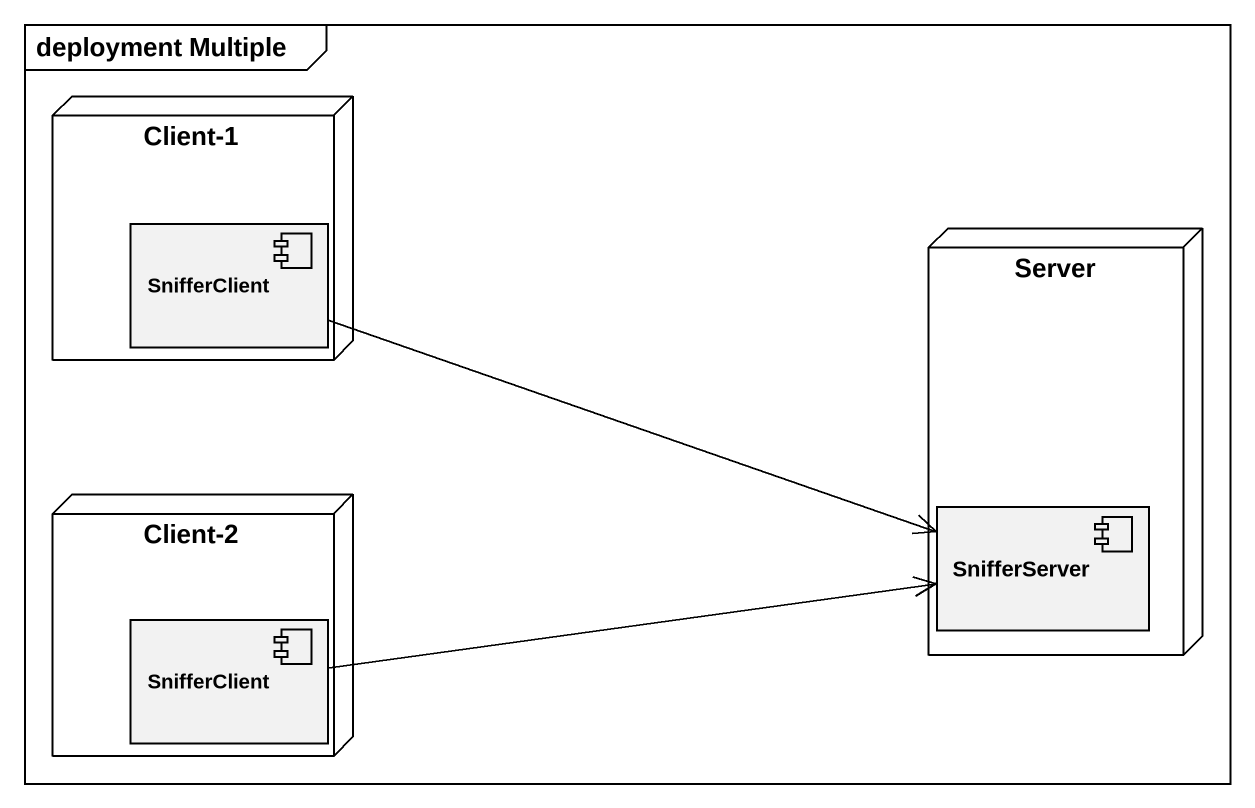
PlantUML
@startuml
mainframe deployment Multiple
node "Client-1" as Client_1 {
  component SnifferClient
}
node Server {
  component SnifferServer
}
node "Client-2" as Client_2 {
  component "SnifferClient" as SnifferClient_2
}
SnifferClient -right-> SnifferServer
SnifferClient_2 -right-> SnifferServer
@enduml
